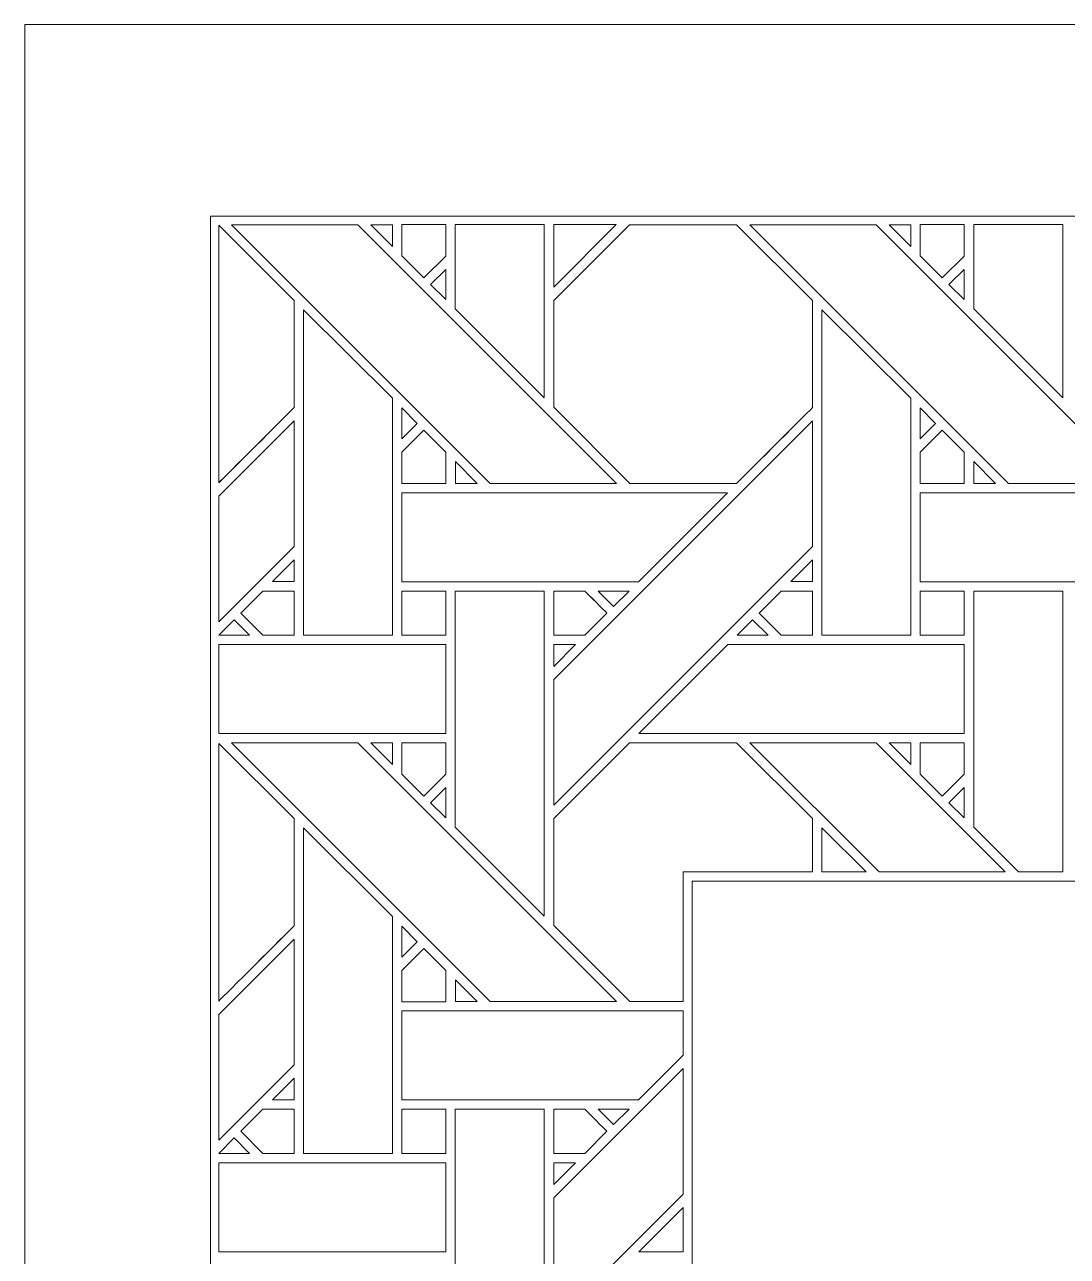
# Model space of a CAD drawing. Header units: inches. Extents: x 7.38 to 17.38, y 6.59 to 11.59.
# Drawn here: x 7.383 to 9.291, y 9.34 to 11.595 of the extents above; entities that cross this region are included whole.
import ezdxf

# ---------------------------------------------------------------- set-up
doc = ezdxf.new("R2010")
doc.units = ezdxf.units.IN
doc.header["$MEASUREMENT"] = 0
doc.layers.add('Design', color=7, linetype='Continuous', lineweight=0)

msp = doc.modelspace()

# ---------------------------------------------------------------- linework, layer by layer
at = {"layer": 'Design'}
for points, knots in [([(7.3829, 11.5948), (7.3829, 11.5948), (7.3829, 6.5948), (7.3829, 6.5948), (7.3829, 6.5948), (17.3829, 6.5948), (17.3829, 6.5948), (17.3829, 6.5948), (17.3829, 11.5948), (17.3829, 11.5948), (17.3829, 11.5948), (7.3829, 11.5948), (7.3829, 11.5948)], [0, 0, 0, 0, 1, 1, 1, 2, 2, 2, 3, 3, 3, 4, 4, 4, 4]), ([(7.7229, 11.2442), (7.7229, 11.2442), (7.7229, 6.9453), (7.7229, 6.9453), (7.7229, 6.9453), (17.0428, 6.9453), (17.0428, 6.9453), (17.0428, 6.9453), (17.0428, 11.2442), (17.0428, 11.2442), (17.0428, 11.2442), (7.7229, 11.2442), (7.7229, 11.2442)], [0, 0, 0, 0, 1, 1, 1, 2, 2, 2, 3, 3, 3, 4, 4, 4, 4]), ([(7.7381, 11.2277), (7.7381, 11.2277), (7.876, 11.0898), (7.876, 11.0898), (7.876, 11.0898), (7.876, 10.8936), (7.876, 10.8936), (7.8585, 10.876), (7.7506, 10.7683), (7.7381, 10.7558), (7.7381, 10.7558), (7.7381, 11.2277), (7.7381, 11.2277)], [0, 0, 0, 0, 1, 1, 1, 2, 2, 2, 3, 3, 3, 4, 4, 4, 4]), ([(7.7381, 11.2277), (7.7381, 11.2277), (7.876, 11.0898), (7.876, 11.0898), (7.876, 11.0898), (7.876, 10.8936), (7.876, 10.8936), (7.8587, 10.8762), (7.7507, 10.7684), (7.7381, 10.7558), (7.7381, 10.7558), (7.7381, 11.2277), (7.7381, 11.2277)], [0, 0, 0, 0, 1, 1, 1, 2, 2, 2, 3, 3, 3, 4, 4, 4, 4]), ([(7.9925, 11.2285), (7.9925, 11.2285), (8.4661, 10.7549), (8.4661, 10.7549), (8.4661, 10.7549), (8.2351, 10.7549), (8.2351, 10.7549), (8.2351, 10.7549), (7.7616, 11.2285), (7.7616, 11.2285), (7.7616, 11.2285), (7.9925, 11.2285), (7.9925, 11.2285)], [0, 0, 0, 0, 1, 1, 1, 2, 2, 2, 3, 3, 3, 4, 4, 4, 4]), ([(8.0561, 11.2285), (8.0561, 11.2285), (8.0561, 11.1887), (8.0561, 11.1887), (8.0561, 11.1887), (8.0166, 11.2285), (8.0166, 11.2285), (8.0166, 11.2285), (8.0561, 11.2285), (8.0561, 11.2285)], [0, 0, 0, 0, 1, 1, 1, 2, 2, 2, 3, 3, 3, 3]), ([(8.0732, 11.2286), (8.0732, 11.2286), (8.1535, 11.2286), (8.1535, 11.2286), (8.1535, 11.2286), (8.1535, 11.171), (8.1535, 11.171), (8.1535, 11.171), (8.1135, 11.131), (8.1135, 11.131), (8.1135, 11.131), (8.0732, 11.1714), (8.0732, 11.1714), (8.0732, 11.1714), (8.0732, 11.2286), (8.0732, 11.2286)], [0, 0, 0, 0, 1, 1, 1, 2, 2, 2, 3, 3, 3, 4, 4, 4, 5, 5, 5, 5]), ([(8.0732, 11.2286), (8.0732, 11.2286), (8.1535, 11.2286), (8.1535, 11.2286), (8.1535, 11.2286), (8.1535, 11.171), (8.1535, 11.171), (8.1535, 11.171), (8.1135, 11.131), (8.1135, 11.131), (8.1135, 11.131), (8.0732, 11.1714), (8.0732, 11.1714), (8.0732, 11.1714), (8.0732, 11.2286), (8.0732, 11.2286)], [0, 0, 0, 0, 1, 1, 1, 2, 2, 2, 3, 3, 3, 4, 4, 4, 5, 5, 5, 5]), ([(8.1711, 11.2286), (8.1711, 11.2286), (8.334, 11.2286), (8.334, 11.2286), (8.334, 11.2286), (8.334, 10.9113), (8.334, 10.9113), (8.334, 10.9113), (8.1711, 11.0742), (8.1711, 11.0742), (8.1711, 11.0742), (8.1711, 11.2286), (8.1711, 11.2286)], [0, 0, 0, 0, 1, 1, 1, 2, 2, 2, 3, 3, 3, 4, 4, 4, 4]), ([(8.3511, 11.2286), (8.3511, 11.2286), (8.4655, 11.2286), (8.4655, 11.2286), (8.4655, 11.2286), (8.3511, 11.1142), (8.3511, 11.1142), (8.3511, 11.1142), (8.3511, 11.2286), (8.3511, 11.2286)], [0, 0, 0, 0, 1, 1, 1, 2, 2, 2, 3, 3, 3, 3]), ([(8.3511, 11.0898), (8.3511, 11.0898), (8.4898, 11.2285), (8.4898, 11.2285), (8.4898, 11.2285), (8.686, 11.2285), (8.686, 11.2285), (8.686, 11.2285), (8.8247, 11.0898), (8.8247, 11.0898), (8.8247, 11.0898), (8.8247, 10.8936), (8.8247, 10.8936), (8.8069, 10.8757), (8.695, 10.7639), (8.686, 10.7549), (8.686, 10.7549), (8.4903, 10.7549), (8.4903, 10.7549), (8.4903, 10.7549), (8.3511, 10.8942), (8.3511, 10.8942), (8.3511, 10.8942), (8.3511, 11.0898), (8.3511, 11.0898)], [0, 0, 0, 0, 1, 1, 1, 2, 2, 2, 3, 3, 3, 4, 4, 4, 5, 5, 5, 6, 6, 6, 7, 7, 7, 8, 8, 8, 8]), ([(8.3511, 11.0898), (8.3511, 11.0898), (8.4898, 11.2285), (8.4898, 11.2285), (8.4898, 11.2285), (8.686, 11.2285), (8.686, 11.2285), (8.686, 11.2285), (8.8247, 11.0898), (8.8247, 11.0898), (8.8247, 11.0898), (8.8247, 10.8936), (8.8247, 10.8936), (8.8066, 10.8754), (8.6948, 10.7637), (8.686, 10.7549), (8.686, 10.7549), (8.4903, 10.7549), (8.4903, 10.7549), (8.4903, 10.7549), (8.3511, 10.8942), (8.3511, 10.8942), (8.3511, 10.8942), (8.3511, 11.0898), (8.3511, 11.0898)], [0, 0, 0, 0, 1, 1, 1, 2, 2, 2, 3, 3, 3, 4, 4, 4, 5, 5, 5, 6, 6, 6, 7, 7, 7, 8, 8, 8, 8]), ([(8.9412, 11.2285), (8.9412, 11.2285), (9.4149, 10.7549), (9.4149, 10.7549), (9.4149, 10.7549), (9.1838, 10.7549), (9.1838, 10.7549), (9.1838, 10.7549), (8.7103, 11.2285), (8.7103, 11.2285), (8.7103, 11.2285), (8.9412, 11.2285), (8.9412, 11.2285)], [0, 0, 0, 0, 1, 1, 1, 2, 2, 2, 3, 3, 3, 4, 4, 4, 4]), ([(9.0048, 11.2285), (9.0048, 11.2285), (9.0048, 11.1887), (9.0048, 11.1887), (9.0048, 11.1887), (8.9653, 11.2285), (8.9653, 11.2285), (8.9653, 11.2285), (9.0048, 11.2285), (9.0048, 11.2285)], [0, 0, 0, 0, 1, 1, 1, 2, 2, 2, 3, 3, 3, 3]), ([(9.0219, 11.2286), (9.0219, 11.2286), (9.1022, 11.2286), (9.1022, 11.2286), (9.1022, 11.2286), (9.1022, 11.171), (9.1022, 11.171), (9.1022, 11.171), (9.0623, 11.131), (9.0623, 11.131), (9.0623, 11.131), (9.0219, 11.1714), (9.0219, 11.1714), (9.0219, 11.1714), (9.0219, 11.2286), (9.0219, 11.2286)], [0, 0, 0, 0, 1, 1, 1, 2, 2, 2, 3, 3, 3, 4, 4, 4, 5, 5, 5, 5]), ([(9.0219, 11.2286), (9.0219, 11.2286), (9.1022, 11.2286), (9.1022, 11.2286), (9.1022, 11.2286), (9.1022, 11.171), (9.1022, 11.171), (9.1022, 11.171), (9.0623, 11.131), (9.0623, 11.131), (9.0623, 11.131), (9.0219, 11.1714), (9.0219, 11.1714), (9.0219, 11.1714), (9.0219, 11.2286), (9.0219, 11.2286)], [0, 0, 0, 0, 1, 1, 1, 2, 2, 2, 3, 3, 3, 4, 4, 4, 5, 5, 5, 5]), ([(9.1198, 11.2286), (9.1198, 11.2286), (9.2827, 11.2286), (9.2827, 11.2286), (9.2827, 11.2286), (9.2827, 10.9113), (9.2827, 10.9113), (9.2827, 10.9113), (9.1198, 11.0742), (9.1198, 11.0742), (9.1198, 11.0742), (9.1198, 11.2286), (9.1198, 11.2286)], [0, 0, 0, 0, 1, 1, 1, 2, 2, 2, 3, 3, 3, 4, 4, 4, 4]), ([(8.1535, 11.1467), (8.1535, 11.1467), (8.1535, 11.0915), (8.1535, 11.0915), (8.1535, 11.0915), (8.1258, 11.1189), (8.1258, 11.1189), (8.1258, 11.1189), (8.1535, 11.1467), (8.1535, 11.1467)], [0, 0, 0, 0, 1, 1, 1, 2, 2, 2, 3, 3, 3, 3]), ([(9.1022, 11.1467), (9.1022, 11.1467), (9.1022, 11.0915), (9.1022, 11.0915), (9.1022, 11.0915), (9.0745, 11.1189), (9.0745, 11.1189), (9.0745, 11.1189), (9.1022, 11.1467), (9.1022, 11.1467)], [0, 0, 0, 0, 1, 1, 1, 2, 2, 2, 3, 3, 3, 3]), ([(8.056, 10.9106), (8.056, 10.9106), (8.056, 10.4769), (8.056, 10.4769), (8.056, 10.4769), (7.8932, 10.4769), (7.8932, 10.4769), (7.8932, 10.4769), (7.8932, 11.0727), (7.8932, 11.0727), (7.8932, 11.0727), (8.056, 10.9106), (8.056, 10.9106)], [0, 0, 0, 0, 1, 1, 1, 2, 2, 2, 3, 3, 3, 4, 4, 4, 4]), ([(8.8419, 10.4769), (8.8419, 10.4769), (8.8419, 11.0727), (8.8419, 11.0727), (8.8419, 11.0727), (9.0047, 10.9106), (9.0047, 10.9106), (9.0047, 10.9106), (9.0047, 10.4769), (9.0047, 10.4769), (9.0047, 10.4769), (8.8419, 10.4769), (8.8419, 10.4769)], [0, 0, 0, 0, 1, 1, 1, 2, 2, 2, 3, 3, 3, 4, 4, 4, 4]), ([(8.0733, 10.8363), (8.0733, 10.8363), (8.0733, 10.8931), (8.0733, 10.8931), (8.0733, 10.8931), (8.1015, 10.8645), (8.1015, 10.8645), (8.1015, 10.8645), (8.0733, 10.8363), (8.0733, 10.8363)], [0, 0, 0, 0, 1, 1, 1, 2, 2, 2, 3, 3, 3, 3]), ([(9.022, 10.8363), (9.022, 10.8363), (9.022, 10.8931), (9.022, 10.8931), (9.022, 10.8931), (9.0502, 10.8645), (9.0502, 10.8645), (9.0502, 10.8645), (9.022, 10.8363), (9.022, 10.8363)], [0, 0, 0, 0, 1, 1, 1, 2, 2, 2, 3, 3, 3, 3]), ([(7.7381, 10.7313), (7.7381, 10.7313), (7.8761, 10.8692), (7.8761, 10.8692), (7.8761, 10.8692), (7.8761, 10.6391), (7.8761, 10.6391), (7.8761, 10.6391), (7.7381, 10.5012), (7.7381, 10.5012), (7.7381, 10.5012), (7.7381, 10.7313), (7.7381, 10.7313)], [0, 0, 0, 0, 1, 1, 1, 2, 2, 2, 3, 3, 3, 4, 4, 4, 4]), ([(8.1539, 10.7547), (8.1539, 10.7547), (8.0732, 10.7547), (8.0732, 10.7547), (8.0732, 10.7547), (8.0732, 10.812), (8.0732, 10.812), (8.0732, 10.812), (8.1136, 10.8523), (8.1136, 10.8523), (8.1136, 10.8523), (8.1539, 10.812), (8.1539, 10.812), (8.1539, 10.812), (8.1539, 10.7547), (8.1539, 10.7547)], [0, 0, 0, 0, 1, 1, 1, 2, 2, 2, 3, 3, 3, 4, 4, 4, 5, 5, 5, 5]), ([(8.1136, 10.8523), (8.1136, 10.8523), (8.1539, 10.812), (8.1539, 10.812), (8.1539, 10.812), (8.1539, 10.7547), (8.1539, 10.7547), (8.1539, 10.7547), (8.0732, 10.7547), (8.0732, 10.7547), (8.0732, 10.7547), (8.0732, 10.812), (8.0732, 10.812), (8.0732, 10.812), (8.1136, 10.8523), (8.1136, 10.8523)], [0, 0, 0, 0, 1, 1, 1, 2, 2, 2, 3, 3, 3, 4, 4, 4, 5, 5, 5, 5]), ([(8.8248, 10.6391), (8.8248, 10.6391), (8.3511, 10.1655), (8.3511, 10.1655), (8.3511, 10.1655), (8.3511, 10.3956), (8.3511, 10.3956), (8.3511, 10.3956), (8.8248, 10.8692), (8.8248, 10.8692), (8.8248, 10.8692), (8.8248, 10.6391), (8.8248, 10.6391)], [0, 0, 0, 0, 1, 1, 1, 2, 2, 2, 3, 3, 3, 4, 4, 4, 4]), ([(9.1026, 10.7547), (9.1026, 10.7547), (9.022, 10.7547), (9.022, 10.7547), (9.022, 10.7547), (9.022, 10.812), (9.022, 10.812), (9.022, 10.812), (9.0623, 10.8523), (9.0623, 10.8523), (9.0623, 10.8523), (9.1026, 10.812), (9.1026, 10.812), (9.1026, 10.812), (9.1026, 10.7547), (9.1026, 10.7547)], [0, 0, 0, 0, 1, 1, 1, 2, 2, 2, 3, 3, 3, 4, 4, 4, 5, 5, 5, 5]), ([(9.0623, 10.8523), (9.0623, 10.8523), (9.1026, 10.812), (9.1026, 10.812), (9.1026, 10.812), (9.1026, 10.7547), (9.1026, 10.7547), (9.1026, 10.7547), (9.022, 10.7547), (9.022, 10.7547), (9.022, 10.7547), (9.022, 10.812), (9.022, 10.812), (9.022, 10.812), (9.0623, 10.8523), (9.0623, 10.8523)], [0, 0, 0, 0, 1, 1, 1, 2, 2, 2, 3, 3, 3, 4, 4, 4, 5, 5, 5, 5]), ([(8.1712, 10.7549), (8.1712, 10.7549), (8.1712, 10.7947), (8.1712, 10.7947), (8.1712, 10.7947), (8.2109, 10.7549), (8.2109, 10.7549), (8.2109, 10.7549), (8.1712, 10.7549), (8.1712, 10.7549)], [0, 0, 0, 0, 1, 1, 1, 2, 2, 2, 3, 3, 3, 3]), ([(9.1199, 10.7549), (9.1199, 10.7549), (9.1199, 10.7947), (9.1199, 10.7947), (9.1199, 10.7947), (9.1596, 10.7549), (9.1596, 10.7549), (9.1596, 10.7549), (9.1199, 10.7549), (9.1199, 10.7549)], [0, 0, 0, 0, 1, 1, 1, 2, 2, 2, 3, 3, 3, 3]), ([(8.0733, 10.5749), (8.0733, 10.5749), (8.0733, 10.7376), (8.0733, 10.7376), (8.0733, 10.7376), (8.669, 10.7376), (8.669, 10.7376), (8.669, 10.7376), (8.5062, 10.5749), (8.5062, 10.5749), (8.5062, 10.5749), (8.0733, 10.5749), (8.0733, 10.5749)], [0, 0, 0, 0, 1, 1, 1, 2, 2, 2, 3, 3, 3, 4, 4, 4, 4]), ([(9.6177, 10.7376), (9.6177, 10.7376), (9.455, 10.5749), (9.455, 10.5749), (9.455, 10.5749), (9.022, 10.5749), (9.022, 10.5749), (9.022, 10.5749), (9.022, 10.7376), (9.022, 10.7376), (9.022, 10.7376), (9.6177, 10.7376), (9.6177, 10.7376)], [0, 0, 0, 0, 1, 1, 1, 2, 2, 2, 3, 3, 3, 4, 4, 4, 4]), ([(7.8363, 10.575), (7.8363, 10.575), (7.8761, 10.6147), (7.8761, 10.6147), (7.8761, 10.6147), (7.8761, 10.575), (7.8761, 10.575), (7.8761, 10.575), (7.8363, 10.575), (7.8363, 10.575)], [0, 0, 0, 0, 1, 1, 1, 2, 2, 2, 3, 3, 3, 3]), ([(8.8248, 10.575), (8.8248, 10.575), (8.785, 10.575), (8.785, 10.575), (8.785, 10.575), (8.8248, 10.6147), (8.8248, 10.6147), (8.8248, 10.6147), (8.8248, 10.575), (8.8248, 10.575)], [0, 0, 0, 0, 1, 1, 1, 2, 2, 2, 3, 3, 3, 3]), ([(7.876, 10.4769), (7.876, 10.4769), (7.8189, 10.4769), (7.8189, 10.4769), (7.8189, 10.4769), (7.7786, 10.5173), (7.7786, 10.5173), (7.7786, 10.5173), (7.819, 10.5577), (7.819, 10.5577), (7.819, 10.5577), (7.876, 10.5577), (7.876, 10.5577), (7.876, 10.5577), (7.876, 10.4769), (7.876, 10.4769)], [0, 0, 0, 0, 1, 1, 1, 2, 2, 2, 3, 3, 3, 4, 4, 4, 5, 5, 5, 5]), ([(7.7786, 10.5173), (7.7786, 10.5173), (7.819, 10.5577), (7.819, 10.5577), (7.819, 10.5577), (7.876, 10.5577), (7.876, 10.5577), (7.876, 10.5577), (7.876, 10.4769), (7.876, 10.4769), (7.876, 10.4769), (7.8189, 10.4769), (7.8189, 10.4769), (7.8189, 10.4769), (7.7786, 10.5173), (7.7786, 10.5173)], [0, 0, 0, 0, 1, 1, 1, 2, 2, 2, 3, 3, 3, 4, 4, 4, 5, 5, 5, 5]), ([(8.0732, 10.4769), (8.0732, 10.4769), (8.0732, 10.5577), (8.0732, 10.5577), (8.0732, 10.5577), (8.1535, 10.5577), (8.1535, 10.5577), (8.1535, 10.5577), (8.1535, 10.4769), (8.1535, 10.4769), (8.1535, 10.4769), (8.0732, 10.4769), (8.0732, 10.4769)], [0, 0, 0, 0, 1, 1, 1, 2, 2, 2, 3, 3, 3, 4, 4, 4, 4]), ([(8.0732, 10.5577), (8.0732, 10.5577), (8.1535, 10.5577), (8.1535, 10.5577), (8.1535, 10.5577), (8.1535, 10.4769), (8.1535, 10.4769), (8.1535, 10.4769), (8.0732, 10.4769), (8.0732, 10.4769), (8.0732, 10.4769), (8.0732, 10.5577), (8.0732, 10.5577)], [0, 0, 0, 0, 1, 1, 1, 2, 2, 2, 3, 3, 3, 4, 4, 4, 4]), ([(8.1711, 10.5577), (8.1711, 10.5577), (8.334, 10.5577), (8.334, 10.5577), (8.334, 10.5577), (8.334, 9.9626), (8.334, 9.9626), (8.334, 9.9626), (8.1711, 10.1255), (8.1711, 10.1255), (8.1711, 10.1255), (8.1711, 10.5577), (8.1711, 10.5577)], [0, 0, 0, 0, 1, 1, 1, 2, 2, 2, 3, 3, 3, 4, 4, 4, 4]), ([(8.3511, 10.5577), (8.3511, 10.5577), (8.4081, 10.5577), (8.4081, 10.5577), (8.4133, 10.5526), (8.4441, 10.5218), (8.4485, 10.5173), (8.4485, 10.5173), (8.4081, 10.4769), (8.4081, 10.4769), (8.4081, 10.4769), (8.3511, 10.4769), (8.3511, 10.4769), (8.3511, 10.4769), (8.3511, 10.5577), (8.3511, 10.5577)], [0, 0, 0, 0, 1, 1, 1, 2, 2, 2, 3, 3, 3, 4, 4, 4, 5, 5, 5, 5]), ([(8.4485, 10.5173), (8.4485, 10.5173), (8.4081, 10.4769), (8.4081, 10.4769), (8.4081, 10.4769), (8.3511, 10.4769), (8.3511, 10.4769), (8.3511, 10.4769), (8.3511, 10.5577), (8.3511, 10.5577), (8.3511, 10.5577), (8.4081, 10.5577), (8.4081, 10.5577), (8.4134, 10.5525), (8.4442, 10.5217), (8.4485, 10.5173)], [0, 0, 0, 0, 1, 1, 1, 2, 2, 2, 3, 3, 3, 4, 4, 4, 5, 5, 5, 5]), ([(8.4326, 10.5577), (8.4326, 10.5577), (8.489, 10.5577), (8.489, 10.5577), (8.489, 10.5577), (8.4607, 10.5295), (8.4607, 10.5295), (8.4607, 10.5295), (8.4326, 10.5577), (8.4326, 10.5577)], [0, 0, 0, 0, 1, 1, 1, 2, 2, 2, 3, 3, 3, 3]), ([(8.8248, 10.4769), (8.8248, 10.4769), (8.7676, 10.4769), (8.7676, 10.4769), (8.7676, 10.4769), (8.7273, 10.5173), (8.7273, 10.5173), (8.7273, 10.5173), (8.7677, 10.5577), (8.7677, 10.5577), (8.7677, 10.5577), (8.8248, 10.5577), (8.8248, 10.5577), (8.8248, 10.5577), (8.8248, 10.4769), (8.8248, 10.4769)], [0, 0, 0, 0, 1, 1, 1, 2, 2, 2, 3, 3, 3, 4, 4, 4, 5, 5, 5, 5]), ([(8.7273, 10.5173), (8.7273, 10.5173), (8.7677, 10.5577), (8.7677, 10.5577), (8.7677, 10.5577), (8.8248, 10.5577), (8.8248, 10.5577), (8.8248, 10.5577), (8.8248, 10.4769), (8.8248, 10.4769), (8.8248, 10.4769), (8.7676, 10.4769), (8.7676, 10.4769), (8.7676, 10.4769), (8.7273, 10.5173), (8.7273, 10.5173)], [0, 0, 0, 0, 1, 1, 1, 2, 2, 2, 3, 3, 3, 4, 4, 4, 5, 5, 5, 5]), ([(9.1022, 10.4769), (9.1022, 10.4769), (9.022, 10.4769), (9.022, 10.4769), (9.022, 10.4769), (9.022, 10.5577), (9.022, 10.5577), (9.022, 10.5577), (9.1022, 10.5577), (9.1022, 10.5577), (9.1022, 10.5577), (9.1022, 10.4769), (9.1022, 10.4769)], [0, 0, 0, 0, 1, 1, 1, 2, 2, 2, 3, 3, 3, 4, 4, 4, 4]), ([(9.1022, 10.5577), (9.1022, 10.5577), (9.1022, 10.4769), (9.1022, 10.4769), (9.1022, 10.4769), (9.022, 10.4769), (9.022, 10.4769), (9.022, 10.4769), (9.022, 10.5577), (9.022, 10.5577), (9.022, 10.5577), (9.1022, 10.5577), (9.1022, 10.5577)], [0, 0, 0, 0, 1, 1, 1, 2, 2, 2, 3, 3, 3, 4, 4, 4, 4]), ([(9.2827, 10.0434), (9.2827, 10.0434), (9.2019, 10.0434), (9.2019, 10.0434), (9.2019, 10.0434), (9.1198, 10.1255), (9.1198, 10.1255), (9.1198, 10.1255), (9.1198, 10.5577), (9.1198, 10.5577), (9.1198, 10.5577), (9.2827, 10.5577), (9.2827, 10.5577), (9.2827, 10.5577), (9.2827, 10.0434), (9.2827, 10.0434)], [0, 0, 0, 0, 1, 1, 1, 2, 2, 2, 3, 3, 3, 4, 4, 4, 5, 5, 5, 5]), ([(7.7947, 10.4769), (7.7947, 10.4769), (7.7382, 10.4769), (7.7382, 10.4769), (7.7382, 10.4769), (7.7665, 10.5052), (7.7665, 10.5052), (7.7665, 10.5052), (7.7947, 10.4769), (7.7947, 10.4769)], [0, 0, 0, 0, 1, 1, 1, 2, 2, 2, 3, 3, 3, 3]), ([(8.7435, 10.4769), (8.7435, 10.4769), (8.687, 10.4769), (8.687, 10.4769), (8.687, 10.4769), (8.7152, 10.5052), (8.7152, 10.5052), (8.7152, 10.5052), (8.7435, 10.4769), (8.7435, 10.4769)], [0, 0, 0, 0, 1, 1, 1, 2, 2, 2, 3, 3, 3, 3]), ([(7.7381, 10.4598), (7.7381, 10.4598), (8.1535, 10.4598), (8.1535, 10.4598), (8.1535, 10.4598), (8.1535, 10.2969), (8.1535, 10.2969), (8.1535, 10.2969), (7.7381, 10.2969), (7.7381, 10.2969), (7.7381, 10.2969), (7.7381, 10.4598), (7.7381, 10.4598)], [0, 0, 0, 0, 1, 1, 1, 2, 2, 2, 3, 3, 3, 4, 4, 4, 4]), ([(8.391, 10.4598), (8.391, 10.4598), (8.3511, 10.4199), (8.3511, 10.4199), (8.3511, 10.4199), (8.3511, 10.4598), (8.3511, 10.4598), (8.3511, 10.4598), (8.391, 10.4598), (8.391, 10.4598)], [0, 0, 0, 0, 1, 1, 1, 2, 2, 2, 3, 3, 3, 3]), ([(9.1022, 10.4598), (9.1022, 10.4598), (9.1022, 10.2969), (9.1022, 10.2969), (9.1022, 10.2969), (8.507, 10.2969), (8.507, 10.2969), (8.507, 10.2969), (8.6698, 10.4598), (8.6698, 10.4598), (8.6698, 10.4598), (9.1022, 10.4598), (9.1022, 10.4598)], [0, 0, 0, 0, 1, 1, 1, 2, 2, 2, 3, 3, 3, 4, 4, 4, 4]), ([(7.7381, 10.2789), (7.7381, 10.2789), (7.876, 10.1411), (7.876, 10.1411), (7.876, 10.1411), (7.876, 9.9449), (7.876, 9.9449), (7.8585, 9.9273), (7.7506, 9.8195), (7.7381, 9.807), (7.7381, 9.807), (7.7381, 10.2789), (7.7381, 10.2789)], [0, 0, 0, 0, 1, 1, 1, 2, 2, 2, 3, 3, 3, 4, 4, 4, 4]), ([(7.7381, 10.2789), (7.7381, 10.2789), (7.876, 10.1411), (7.876, 10.1411), (7.876, 10.1411), (7.876, 9.9449), (7.876, 9.9449), (7.8584, 9.9271), (7.7505, 9.8194), (7.7381, 9.807), (7.7381, 9.807), (7.7381, 10.2789), (7.7381, 10.2789)], [0, 0, 0, 0, 1, 1, 1, 2, 2, 2, 3, 3, 3, 4, 4, 4, 4]), ([(7.7616, 10.2798), (7.7616, 10.2798), (7.9925, 10.2798), (7.9925, 10.2798), (7.9925, 10.2798), (8.4661, 9.8062), (8.4661, 9.8062), (8.4661, 9.8062), (8.2351, 9.8062), (8.2351, 9.8062), (8.2351, 9.8062), (7.7616, 10.2798), (7.7616, 10.2798)], [0, 0, 0, 0, 1, 1, 1, 2, 2, 2, 3, 3, 3, 4, 4, 4, 4]), ([(8.0166, 10.2798), (8.0166, 10.2798), (8.0561, 10.2798), (8.0561, 10.2798), (8.0561, 10.2798), (8.0561, 10.24), (8.0561, 10.24), (8.0561, 10.24), (8.0166, 10.2798), (8.0166, 10.2798)], [0, 0, 0, 0, 1, 1, 1, 2, 2, 2, 3, 3, 3, 3]), ([(8.0732, 10.2798), (8.0732, 10.2798), (8.1535, 10.2798), (8.1535, 10.2798), (8.1535, 10.2798), (8.1535, 10.2222), (8.1535, 10.2222), (8.1535, 10.2222), (8.1135, 10.1823), (8.1135, 10.1823), (8.1135, 10.1823), (8.0732, 10.2226), (8.0732, 10.2226), (8.0732, 10.2226), (8.0732, 10.2798), (8.0732, 10.2798)], [0, 0, 0, 0, 1, 1, 1, 2, 2, 2, 3, 3, 3, 4, 4, 4, 5, 5, 5, 5]), ([(8.1535, 10.2222), (8.1535, 10.2222), (8.1135, 10.1823), (8.1135, 10.1823), (8.1135, 10.1823), (8.0732, 10.2226), (8.0732, 10.2226), (8.0732, 10.2226), (8.0732, 10.2798), (8.0732, 10.2798), (8.0732, 10.2798), (8.1535, 10.2798), (8.1535, 10.2798), (8.1535, 10.2798), (8.1535, 10.2222), (8.1535, 10.2222)], [0, 0, 0, 0, 1, 1, 1, 2, 2, 2, 3, 3, 3, 4, 4, 4, 5, 5, 5, 5]), ([(8.3511, 10.1411), (8.3511, 10.1411), (8.4898, 10.2798), (8.4898, 10.2798), (8.4898, 10.2798), (8.686, 10.2798), (8.686, 10.2798), (8.686, 10.2798), (8.8247, 10.1411), (8.8247, 10.1411), (8.8247, 10.1411), (8.8247, 10.0434), (8.8247, 10.0434), (8.8247, 10.0434), (8.5879, 10.0434), (8.5879, 10.0434), (8.5879, 10.0434), (8.5879, 9.8062), (8.5879, 9.8062), (8.5879, 9.8062), (8.4903, 9.8062), (8.4903, 9.8062), (8.4903, 9.8062), (8.3511, 9.9454), (8.3511, 9.9454), (8.3511, 9.9454), (8.3511, 10.1411), (8.3511, 10.1411)], [0, 0, 0, 0, 1, 1, 1, 2, 2, 2, 3, 3, 3, 4, 4, 4, 5, 5, 5, 6, 6, 6, 7, 7, 7, 8, 8, 8, 9, 9, 9, 9]), ([(8.8247, 10.1411), (8.8247, 10.1411), (8.8247, 10.0434), (8.8247, 10.0434), (8.8247, 10.0434), (8.5879, 10.0434), (8.5879, 10.0434), (8.5879, 10.0434), (8.5879, 9.8062), (8.5879, 9.8062), (8.5879, 9.8062), (8.4903, 9.8062), (8.4903, 9.8062), (8.4903, 9.8062), (8.3511, 9.9454), (8.3511, 9.9454), (8.3511, 9.9454), (8.3511, 10.1411), (8.3511, 10.1411), (8.3511, 10.1411), (8.4898, 10.2798), (8.4898, 10.2798), (8.4898, 10.2798), (8.686, 10.2798), (8.686, 10.2798), (8.686, 10.2798), (8.8247, 10.1411), (8.8247, 10.1411)], [0, 0, 0, 0, 1, 1, 1, 2, 2, 2, 3, 3, 3, 4, 4, 4, 5, 5, 5, 6, 6, 6, 7, 7, 7, 8, 8, 8, 9, 9, 9, 9]), ([(9.1777, 10.0434), (9.1777, 10.0434), (8.9467, 10.0434), (8.9467, 10.0434), (8.9467, 10.0434), (8.7103, 10.2798), (8.7103, 10.2798), (8.7103, 10.2798), (8.9412, 10.2798), (8.9412, 10.2798), (8.9412, 10.2798), (9.1777, 10.0434), (9.1777, 10.0434)], [0, 0, 0, 0, 1, 1, 1, 2, 2, 2, 3, 3, 3, 4, 4, 4, 4]), ([(8.9653, 10.2798), (8.9653, 10.2798), (9.0048, 10.2798), (9.0048, 10.2798), (9.0048, 10.2798), (9.0048, 10.24), (9.0048, 10.24), (9.0048, 10.24), (8.9653, 10.2798), (8.9653, 10.2798)], [0, 0, 0, 0, 1, 1, 1, 2, 2, 2, 3, 3, 3, 3]), ([(9.0219, 10.2798), (9.0219, 10.2798), (9.1022, 10.2798), (9.1022, 10.2798), (9.1022, 10.2798), (9.1022, 10.2222), (9.1022, 10.2222), (9.1022, 10.2222), (9.0623, 10.1823), (9.0623, 10.1823), (9.0623, 10.1823), (9.0219, 10.2226), (9.0219, 10.2226), (9.0219, 10.2226), (9.0219, 10.2798), (9.0219, 10.2798)], [0, 0, 0, 0, 1, 1, 1, 2, 2, 2, 3, 3, 3, 4, 4, 4, 5, 5, 5, 5]), ([(9.1022, 10.2222), (9.1022, 10.2222), (9.0623, 10.1823), (9.0623, 10.1823), (9.0623, 10.1823), (9.0219, 10.2226), (9.0219, 10.2226), (9.0219, 10.2226), (9.0219, 10.2798), (9.0219, 10.2798), (9.0219, 10.2798), (9.1022, 10.2798), (9.1022, 10.2798), (9.1022, 10.2798), (9.1022, 10.2222), (9.1022, 10.2222)], [0, 0, 0, 0, 1, 1, 1, 2, 2, 2, 3, 3, 3, 4, 4, 4, 5, 5, 5, 5]), ([(8.1535, 10.198), (8.1535, 10.198), (8.1535, 10.1428), (8.1535, 10.1428), (8.1535, 10.1428), (8.1258, 10.1702), (8.1258, 10.1702), (8.1258, 10.1702), (8.1535, 10.198), (8.1535, 10.198)], [0, 0, 0, 0, 1, 1, 1, 2, 2, 2, 3, 3, 3, 3]), ([(9.1022, 10.198), (9.1022, 10.198), (9.1022, 10.1428), (9.1022, 10.1428), (9.1022, 10.1428), (9.0745, 10.1702), (9.0745, 10.1702), (9.0745, 10.1702), (9.1022, 10.198), (9.1022, 10.198)], [0, 0, 0, 0, 1, 1, 1, 2, 2, 2, 3, 3, 3, 3]), ([(8.056, 9.9619), (8.056, 9.9619), (8.056, 9.5282), (8.056, 9.5282), (8.056, 9.5282), (7.8932, 9.5282), (7.8932, 9.5282), (7.8932, 9.5282), (7.8932, 10.124), (7.8932, 10.124), (7.8932, 10.124), (8.056, 9.9619), (8.056, 9.9619)], [0, 0, 0, 0, 1, 1, 1, 2, 2, 2, 3, 3, 3, 4, 4, 4, 4]), ([(8.8419, 10.0434), (8.8419, 10.0434), (8.8419, 10.124), (8.8419, 10.124), (8.8419, 10.124), (8.9229, 10.0434), (8.9229, 10.0434), (8.9229, 10.0434), (8.8419, 10.0434), (8.8419, 10.0434)], [0, 0, 0, 0, 1, 1, 1, 2, 2, 2, 3, 3, 3, 3]), ([(8.6046, 8.1629), (8.6046, 8.1629), (8.6046, 10.0267), (8.6046, 10.0267), (8.6046, 10.0267), (16.1611, 10.0267), (16.1611, 10.0267), (16.1611, 10.0267), (16.1611, 8.1629), (16.1611, 8.1629), (16.1611, 8.1629), (8.6046, 8.1629), (8.6046, 8.1629)], [0, 0, 0, 0, 1, 1, 1, 2, 2, 2, 3, 3, 3, 4, 4, 4, 4]), ([(8.1015, 9.9158), (8.1015, 9.9158), (8.0733, 9.8876), (8.0733, 9.8876), (8.0733, 9.8876), (8.0733, 9.9444), (8.0733, 9.9444), (8.0733, 9.9444), (8.1015, 9.9158), (8.1015, 9.9158)], [0, 0, 0, 0, 1, 1, 1, 2, 2, 2, 3, 3, 3, 3]), ([(7.7381, 9.7825), (7.7381, 9.7825), (7.8761, 9.9204), (7.8761, 9.9204), (7.8761, 9.9204), (7.8761, 9.6904), (7.8761, 9.6904), (7.8761, 9.6904), (7.7381, 9.5525), (7.7381, 9.5525), (7.7381, 9.5525), (7.7381, 9.7825), (7.7381, 9.7825)], [0, 0, 0, 0, 1, 1, 1, 2, 2, 2, 3, 3, 3, 4, 4, 4, 4]), ([(8.1539, 9.8059), (8.1539, 9.8059), (8.0732, 9.8059), (8.0732, 9.8059), (8.0732, 9.8059), (8.0732, 9.8632), (8.0732, 9.8632), (8.0732, 9.8632), (8.1136, 9.9036), (8.1136, 9.9036), (8.1136, 9.9036), (8.1539, 9.8632), (8.1539, 9.8632), (8.1539, 9.8632), (8.1539, 9.8059), (8.1539, 9.8059)], [0, 0, 0, 0, 1, 1, 1, 2, 2, 2, 3, 3, 3, 4, 4, 4, 5, 5, 5, 5]), ([(8.0732, 9.8632), (8.0732, 9.8632), (8.1136, 9.9036), (8.1136, 9.9036), (8.1136, 9.9036), (8.1539, 9.8632), (8.1539, 9.8632), (8.1539, 9.8632), (8.1539, 9.8059), (8.1539, 9.8059), (8.1539, 9.8059), (8.0732, 9.8059), (8.0732, 9.8059), (8.0732, 9.8059), (8.0732, 9.8632), (8.0732, 9.8632)], [0, 0, 0, 0, 1, 1, 1, 2, 2, 2, 3, 3, 3, 4, 4, 4, 5, 5, 5, 5]), ([(8.2109, 9.8062), (8.2109, 9.8062), (8.1712, 9.8062), (8.1712, 9.8062), (8.1712, 9.8062), (8.1712, 9.8459), (8.1712, 9.8459), (8.1712, 9.8459), (8.2109, 9.8062), (8.2109, 9.8062)], [0, 0, 0, 0, 1, 1, 1, 2, 2, 2, 3, 3, 3, 3]), ([(8.0733, 9.6262), (8.0733, 9.6262), (8.0733, 9.7889), (8.0733, 9.7889), (8.0733, 9.7889), (8.5879, 9.7889), (8.5879, 9.7889), (8.5879, 9.7889), (8.5879, 9.7079), (8.5879, 9.7079), (8.5879, 9.7079), (8.5062, 9.6262), (8.5062, 9.6262), (8.5062, 9.6262), (8.0733, 9.6262), (8.0733, 9.6262)], [0, 0, 0, 0, 1, 1, 1, 2, 2, 2, 3, 3, 3, 4, 4, 4, 5, 5, 5, 5]), ([(8.3511, 9.2167), (8.3511, 9.2167), (8.3511, 9.4468), (8.3511, 9.4468), (8.3511, 9.4468), (8.5879, 9.6836), (8.5879, 9.6836), (8.5879, 9.6836), (8.5879, 9.4535), (8.5879, 9.4535), (8.5879, 9.4535), (8.3511, 9.2167), (8.3511, 9.2167)], [0, 0, 0, 0, 1, 1, 1, 2, 2, 2, 3, 3, 3, 4, 4, 4, 4]), ([(7.8363, 9.6262), (7.8363, 9.6262), (7.8761, 9.666), (7.8761, 9.666), (7.8761, 9.666), (7.8761, 9.6262), (7.8761, 9.6262), (7.8761, 9.6262), (7.8363, 9.6262), (7.8363, 9.6262)], [0, 0, 0, 0, 1, 1, 1, 2, 2, 2, 3, 3, 3, 3]), ([(7.876, 9.5282), (7.876, 9.5282), (7.8189, 9.5282), (7.8189, 9.5282), (7.8189, 9.5282), (7.7786, 9.5686), (7.7786, 9.5686), (7.7786, 9.5686), (7.819, 9.609), (7.819, 9.609), (7.819, 9.609), (7.876, 9.609), (7.876, 9.609), (7.876, 9.609), (7.876, 9.5282), (7.876, 9.5282)], [0, 0, 0, 0, 1, 1, 1, 2, 2, 2, 3, 3, 3, 4, 4, 4, 5, 5, 5, 5]), ([(7.7786, 9.5686), (7.7786, 9.5686), (7.819, 9.609), (7.819, 9.609), (7.819, 9.609), (7.876, 9.609), (7.876, 9.609), (7.876, 9.609), (7.876, 9.5282), (7.876, 9.5282), (7.876, 9.5282), (7.8189, 9.5282), (7.8189, 9.5282), (7.8189, 9.5282), (7.7786, 9.5686), (7.7786, 9.5686)], [0, 0, 0, 0, 1, 1, 1, 2, 2, 2, 3, 3, 3, 4, 4, 4, 5, 5, 5, 5]), ([(8.0732, 9.5282), (8.0732, 9.5282), (8.0732, 9.609), (8.0732, 9.609), (8.0732, 9.609), (8.1535, 9.609), (8.1535, 9.609), (8.1535, 9.609), (8.1535, 9.5282), (8.1535, 9.5282), (8.1535, 9.5282), (8.0732, 9.5282), (8.0732, 9.5282)], [0, 0, 0, 0, 1, 1, 1, 2, 2, 2, 3, 3, 3, 4, 4, 4, 4]), ([(8.0732, 9.609), (8.0732, 9.609), (8.1535, 9.609), (8.1535, 9.609), (8.1535, 9.609), (8.1535, 9.5282), (8.1535, 9.5282), (8.1535, 9.5282), (8.0732, 9.5282), (8.0732, 9.5282), (8.0732, 9.5282), (8.0732, 9.609), (8.0732, 9.609)], [0, 0, 0, 0, 1, 1, 1, 2, 2, 2, 3, 3, 3, 4, 4, 4, 4]), ([(8.1711, 9.609), (8.1711, 9.609), (8.334, 9.609), (8.334, 9.609), (8.334, 9.609), (8.334, 9.0138), (8.334, 9.0138), (8.334, 9.0138), (8.1711, 9.1768), (8.1711, 9.1768), (8.1711, 9.1768), (8.1711, 9.609), (8.1711, 9.609)], [0, 0, 0, 0, 1, 1, 1, 2, 2, 2, 3, 3, 3, 4, 4, 4, 4]), ([(8.3511, 9.609), (8.3511, 9.609), (8.4081, 9.609), (8.4081, 9.609), (8.4133, 9.6038), (8.4441, 9.573), (8.4485, 9.5686), (8.4485, 9.5686), (8.4081, 9.5282), (8.4081, 9.5282), (8.4081, 9.5282), (8.3511, 9.5282), (8.3511, 9.5282), (8.3511, 9.5282), (8.3511, 9.609), (8.3511, 9.609)], [0, 0, 0, 0, 1, 1, 1, 2, 2, 2, 3, 3, 3, 4, 4, 4, 5, 5, 5, 5]), ([(8.4485, 9.5686), (8.4485, 9.5686), (8.4081, 9.5282), (8.4081, 9.5282), (8.4081, 9.5282), (8.3511, 9.5282), (8.3511, 9.5282), (8.3511, 9.5282), (8.3511, 9.609), (8.3511, 9.609), (8.3511, 9.609), (8.4081, 9.609), (8.4081, 9.609), (8.4134, 9.6037), (8.4442, 9.5729), (8.4485, 9.5686)], [0, 0, 0, 0, 1, 1, 1, 2, 2, 2, 3, 3, 3, 4, 4, 4, 5, 5, 5, 5]), ([(8.4607, 9.5808), (8.4607, 9.5808), (8.4326, 9.609), (8.4326, 9.609), (8.4326, 9.609), (8.489, 9.609), (8.489, 9.609), (8.489, 9.609), (8.4607, 9.5808), (8.4607, 9.5808)], [0, 0, 0, 0, 1, 1, 1, 2, 2, 2, 3, 3, 3, 3]), ([(7.7947, 9.5282), (7.7947, 9.5282), (7.7382, 9.5282), (7.7382, 9.5282), (7.7382, 9.5282), (7.7665, 9.5564), (7.7665, 9.5564), (7.7665, 9.5564), (7.7947, 9.5282), (7.7947, 9.5282)], [0, 0, 0, 0, 1, 1, 1, 2, 2, 2, 3, 3, 3, 3]), ([(7.7381, 9.511), (7.7381, 9.511), (8.1535, 9.511), (8.1535, 9.511), (8.1535, 9.511), (8.1535, 9.3482), (8.1535, 9.3482), (8.1535, 9.3482), (7.7381, 9.3482), (7.7381, 9.3482), (7.7381, 9.3482), (7.7381, 9.511), (7.7381, 9.511)], [0, 0, 0, 0, 1, 1, 1, 2, 2, 2, 3, 3, 3, 4, 4, 4, 4]), ([(8.3511, 9.4712), (8.3511, 9.4712), (8.3511, 9.511), (8.3511, 9.511), (8.3511, 9.511), (8.391, 9.511), (8.391, 9.511), (8.391, 9.511), (8.3511, 9.4712), (8.3511, 9.4712)], [0, 0, 0, 0, 1, 1, 1, 2, 2, 2, 3, 3, 3, 3]), ([(8.5879, 9.4291), (8.5879, 9.4291), (8.5879, 9.3482), (8.5879, 9.3482), (8.5879, 9.3482), (8.507, 9.3482), (8.507, 9.3482), (8.507, 9.3482), (8.5879, 9.4291), (8.5879, 9.4291)], [0, 0, 0, 0, 1, 1, 1, 2, 2, 2, 3, 3, 3, 3])]:
    msp.add_open_spline(points, degree=3, knots=knots, dxfattribs=at)

doc.saveas('drawing.dxf')
